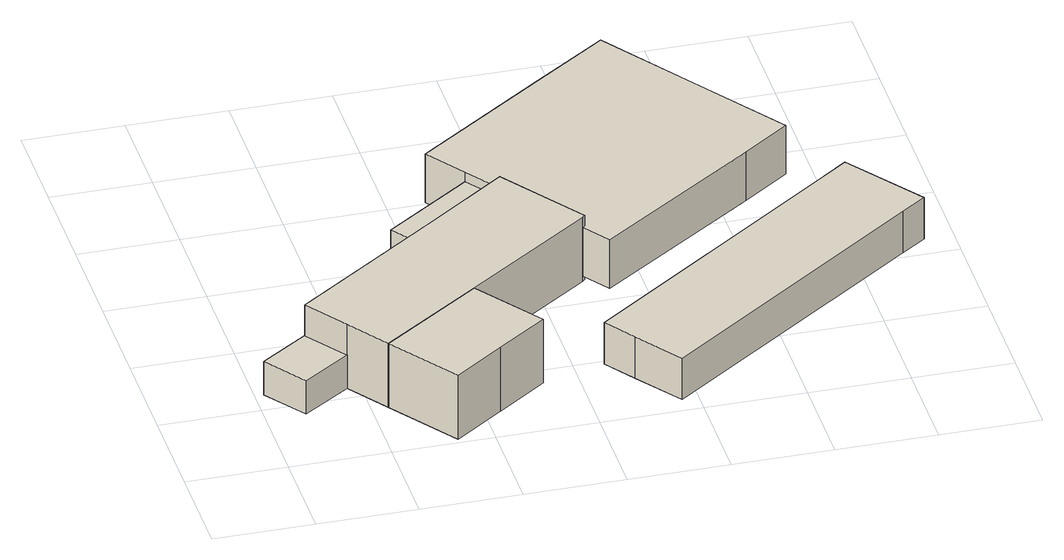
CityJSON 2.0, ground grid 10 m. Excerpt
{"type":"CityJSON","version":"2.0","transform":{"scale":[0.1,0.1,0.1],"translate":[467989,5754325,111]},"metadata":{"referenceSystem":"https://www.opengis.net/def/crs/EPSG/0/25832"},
"CityObjects":{
"building1":{"type":"Building","attributes":{"Gemeindeschluessel":"05711000","function":"31001_2720"},"address":[{"country":"Germany","locality":"Bielefeld","thoroughfareNumber":"120","thoroughfareName":"Wilhelmsdorfer Straße"}],"children":["building1-1","building1-2","building1-3"]},
"building1-1":{"type":"BuildingPart","attributes":{"BezugspunktDach":"2000","measuredHeight":8.6},"parents":["building1"],"geometry":[{"type":"Solid","lod":"1","boundaries":[[[[0,1,2,3,4,5,6,7,8]],[[9,10,11,12,13,14,15,16,17]],[[9,17,8,7]],[[10,9,7,6]],[[11,10,6,5]],[[12,11,5,4]],[[13,12,4,3]],[[14,13,3,2]],[[15,14,2,1]],[[16,15,1,0]],[[17,16,0,8]]]]}]},
"building1-2":{"type":"BuildingPart","attributes":{"BezugspunktDach":"2000","measuredHeight":8.6},"parents":["building1"],"geometry":[{"type":"Solid","lod":"1","boundaries":[[[[18,8,7,19,20]],[[21,9,17,22,23]],[[21,23,20,19]],[[9,21,19,7]],[[17,9,7,8]],[[22,17,8,18]],[[23,22,18,20]]]]}]},
"building1-3":{"type":"BuildingPart","attributes":{"BezugspunktDach":"2000","measuredHeight":3.66},"parents":["building1"],"geometry":[{"type":"Solid","lod":"1","boundaries":[[[[24,25,26,27]],[[28,29,11,10]],[[28,10,27,26]],[[29,28,26,25]],[[11,29,25,24]],[[10,11,24,27]]]]}]},
"building2":{"type":"Building","attributes":{"Gemeindeschluessel":"05711000","function":"31001_2720"},"address":[{"country":"Germany","locality":"Bielefeld","thoroughfareNumber":"120","thoroughfareName":"Wilhelmsdorfer Straße"}],"children":["building2-1","building2-2"]},
"building2-1":{"type":"BuildingPart","attributes":{"BezugspunktDach":"2000","measuredHeight":7.48},"parents":["building2"],"geometry":[{"type":"Solid","lod":"1","boundaries":[[[[30,31,32,33,34,35,36,37,38,39,40,41,42]],[[43,44,45,46,47,48,49,50,51,52,53,54,55]],[[43,55,42,41]],[[44,43,41,40]],[[45,44,40,39]],[[46,45,39,38]],[[47,46,38,37]],[[48,47,37,36]],[[49,48,36,35]],[[50,49,35,34]],[[51,50,34,33]],[[52,51,33,32]],[[53,52,32,31]],[[54,53,31,30]],[[55,54,30,42]]]]}]},
"building2-2":{"type":"BuildingPart","attributes":{"BezugspunktDach":"2000","measuredHeight":4.41},"parents":["building2"],"geometry":[{"type":"Solid","lod":"1","boundaries":[[[[56,57,58,59]],[[60,61,50,49]],[[60,49,59,58]],[[61,60,58,57]],[[50,61,57,56]],[[49,50,56,59]]]]}]},
"building3":{"type":"Building","attributes":{"Gemeindeschluessel":"05711000","BezugspunktDach":"2000","function":"31001_2720","measuredHeight":4.69},"address":[{"country":"Germany","locality":"Bielefeld","thoroughfareNumber":"120","thoroughfareName":"Wilhelmsdorfer Straße"}],"geometry":[{"type":"Solid","lod":"1","boundaries":[[[[62,63,64,65,66,67,68]],[[69,70,71,72,73,74,75]],[[69,75,68,67]],[[70,69,67,66]],[[71,70,66,65]],[[72,71,65,64]],[[73,72,64,63]],[[74,73,63,62]],[[75,74,62,68]]]]}]}
},
"vertices":[
[345,236,74],[348,239,74],[318,281,74],[288,323,74],[199,259,74],[57,158,74],[87,116,74],[116,75,74],[217,146,74],[116,75,3],[87,116,3],[57,158,3],[199,259,3],[288,323,3],[318,281,3],[348,239,3],[345,236,3],[217,146,3],
[266,78,74],[165,6,74],[215,42,74],[165,6,3],[266,78,3],[215,42,3],
[57,158,40],[9,125,40],[39,83,40],[87,116,40],[39,83,3],[9,125,3],
[507,448,63],[442,540,63],[368,488,63],[235,394,63],[263,354,63],[287,321,63],[288,323,63],[302,303,63],[348,239,63],[345,236,63],[364,209,63],[525,322,63],[572,356,63],[525,322,9],[364,209,9],[345,236,9],[348,239,9],[302,303,9],[288,323,9],[287,321,9],[263,354,9],[235,394,9],[368,488,9],[442,540,9],[507,448,9],[572,356,9],
[263,354,53],[175,292,53],[199,259,53],[287,321,53],[199,259,9],[175,292,9],
[669,218,54],[613,295,54],[577,269,54],[327,88,54],[349,57,54],[382,11,54],[644,200,54],[382,11,8],[349,57,8],[327,88,8],[577,269,8],[613,295,8],[669,218,8],[644,200,8]
]}
